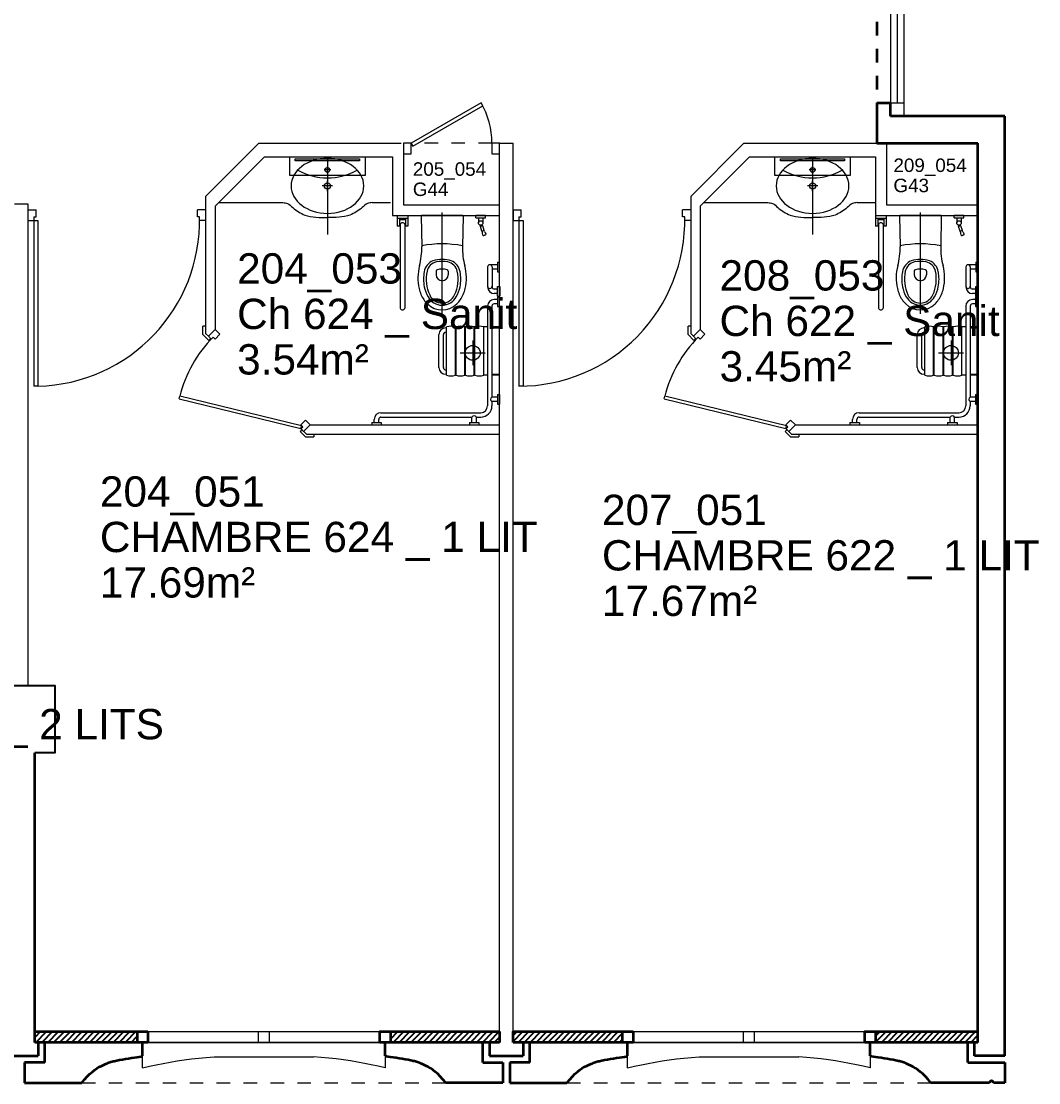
# Model space of a CAD drawing. Header units: metres. Extents: x -8 to 211, y -5 to 116.
# Drawn here: x 201.82 to 209.37, y 47.5 to 55.38 of the extents above; entities that cross this region are included whole.
import ezdxf

# ---------------------------------------------------------------- set-up
doc = ezdxf.new("R2010")
doc.units = ezdxf.units.M
doc.header["$LTSCALE"] = 0.6
doc.header["$MEASUREMENT"] = 0
doc.linetypes.add('CACHÉ', pattern=[0.25, 0.125, -0.125])
doc.linetypes.add('CONTINU', pattern=[0])
doc.layers.get('0').update_dxf_attribs({"linetype": 'CONTINUOUS'})
for name, color, linetype in [('002 poteaux', 7, 'CONTINUOUS'), ('004 isolation', 7, 'CONTINUOUS'), ('A_Etiqu_Gaine', 8, 'CONTINUOUS'), ('A_Etiqu_Gaine_ancien', 8, 'CONTINUOUS'), ('A_Etiqu_Gaine_code', 8, 'CONTINUOUS'), ('A_Etiqu_Local', 8, 'CONTINUOUS')]:
    doc.layers.add(name, color=color, linetype=linetype)
for name, color, linetype, lineweight in [('A_CHASS', 4, 'CONTINU', 20), ('A_MURS_CLOI', 7, 'CONTINU', 20), ('A_MURS_STRU', 7, 'CONTINU', 35), ('A_PORT', 8, 'CONTINUOUS', 0), ('A_SANI', 5, 'CONTINU', 0)]:
    doc.layers.add(name, color=color, linetype=linetype, lineweight=lineweight)
doc.styles.add('Attribut', font='arial.ttf')

# ---------------------------------------------------------------- blocks, each defined once
blk = doc.blocks.new('A_Etiqu_Local')
at = {"style": 'Attribut', "flags": 1}
for tag, p in [('CODE_HOPITAL', (-0.4463, 1.9737)), ('CODE_SITE', (-0.4463, 1.7487)), ('CODE_BATIMENT', (-0.4463, 1.5237)), ('CODE_SECTEUR', (-0.4463, 1.2987)), ('CODE_ETAGE', (-0.4463, 1.0737)), ('NOM_NORMALISE', (-0.4463, -0.843)), ('SECTEUR_ACTIVITE', (-0.4463, -1.068)), ('SOUS_SECTEUR_ACTIVITE', (-0.4463, -1.293)), ('VOLUME', (-0.4463, -1.518)), ('SERVICE', (-0.4463, -1.743)), ('CODE_UG', (-0.4463, -1.968)), ('CODE_UA', (-0.4463, -2.193)), ('CODE_POLE', (-0.4463, -2.418)), ('OCCUPANT_EXTERNE', (-0.4463, -2.643)), ('DISPONIBILITE', (-0.4463, -2.868)), ('ACCES_HANDICAPES', (-0.4463, -3.093)), ('NATURE_SOL', (-0.4463, -3.318)), ('RISQUE_LABORATOIRE', (-0.4463, -3.543)), ('AMIANTE', (-0.4463, -3.768))]:
    blk.add_attdef(tag, p, '', height=0.15, dxfattribs=at)
at = {"layer": 'A_Etiqu_Local', "style": 'Attribut'}
for tag, p in [('CODE_PIECE', (-0.4483, 0.5327)), ('NOM_USAGE', (-0.4483, 0.1952)), ('SURFACE', (-0.4483, -0.1423))]:
    blk.add_attdef(tag, p, '', height=0.225, dxfattribs=at)
blk = doc.blocks.new('A_Etiqu_Gaine')
at = {"style": 'Attribut', "flags": 1}
for tag, p in [('CODE_HOPITAL', (-0.4323, 0.8651)), ('CODE_SITE', (-0.4323, 0.7151)), ('CODE_BATIMENT', (-0.4323, 0.5651)), ('CODE_SECTEUR', (-0.4323, 0.4151)), ('CODE_ETAGE', (-0.4323, 0.2651)), ('NOM_NORMALISE', (-0.4323, -0.3349)), ('SECTEUR_ACTIVITE', (-0.4323, -0.4849)), ('SOUS_SECTEUR_ACTIVITE', (-0.4323, -0.6349)), ('SURFACE', (-0.4323, -0.7849)), ('CODE_UG', (-0.4323, -0.9349)), ('CODE_POLE', (-0.4323, -1.0849)), ('AMIANTE', (-0.4323, -1.2349))]:
    blk.add_attdef(tag, p, '', height=0.1, dxfattribs=at)
at = {"layer": 'A_Etiqu_Gaine', "style": 'Attribut'}
blk.add_attdef('NOM_USAGE', (-0.4323, -0.1849), '', height=0.1, dxfattribs=at)
at = {"layer": 'A_Etiqu_Gaine_ancien', "style": 'Attribut'}
blk.add_attdef('CODE_PIECE_ANCIEN', (-0.4323, 0.1151), '', height=0.1, dxfattribs=at)
at = {"layer": 'A_Etiqu_Gaine_code', "style": 'Attribut'}
blk.add_attdef('CODE_PIECE', (-0.4323, -0.0349), '', height=0.1, dxfattribs=at)

msp = doc.modelspace()

# ---------------------------------------------------------------- linework, layer by layer
at = {"layer": '002 poteaux', "color": 8, "linetype": 'Continuous'}
msp.add_lwpolyline([(201.7164, 49.9461), (201.5662, 49.9461), (201.5662, 50.4461), (202.0662, 50.4461), (202.0662, 49.9461), (201.9164, 49.9461)], dxfattribs=at)
at = {"layer": '004 isolation', "color": 8, "linetype": 'Continuous'}
for p, q in [((201.9599, 47.8763), (201.9162, 47.8327)), ((201.9162, 47.8763), (201.9162, 47.7963)), ((202.6762, 47.8763), (201.9162, 47.8763)), ((201.924, 47.7963), (202.004, 47.8763)), ((202.0483, 47.8763), (201.9682, 47.7963)), ((202.0124, 47.7963), (202.0924, 47.8763)), ((202.1366, 47.8763), (202.0566, 47.7963)), ((202.1008, 47.7963), (202.1808, 47.8763)), ((202.225, 47.8763), (202.145, 47.7963)), ((202.1892, 47.7963), (202.2692, 47.8763)), ((202.3134, 47.8763), (202.2334, 47.7963)), ((202.2776, 47.7963), (202.3576, 47.8763)), ((202.4018, 47.8763), (202.3218, 47.7963)), ((202.366, 47.7963), (202.446, 47.8763)), ((202.4902, 47.8763), (202.4102, 47.7963)), ((202.4544, 47.7963), (202.5344, 47.8763)), ((202.5786, 47.8763), (202.4986, 47.7963)), ((202.5428, 47.7963), (202.6228, 47.8763)), ((202.667, 47.8763), (202.587, 47.7963)), ((202.6311, 47.7963), (202.6762, 47.8414)), ((202.6762, 47.7963), (202.6762, 47.8763)), ((204.5673, 47.8763), (204.5562, 47.8652)), ((204.5562, 47.821), (204.6115, 47.8763)), ((205.3662, 47.8763), (204.5562, 47.8763)), ((204.5562, 47.8763), (204.5562, 47.7963)), ((204.6557, 47.8763), (204.5757, 47.7963)), ((204.6199, 47.7963), (204.6999, 47.8763)), ((204.7441, 47.8763), (204.6641, 47.7963)), ((204.7083, 47.7963), (204.7883, 47.8763)), ((204.8325, 47.8763), (204.7525, 47.7963)), ((204.7967, 47.7963), (204.8767, 47.8763)), ((204.9209, 47.8763), (204.8409, 47.7963)), ((204.8851, 47.7963), (204.9651, 47.8763)), ((205.0093, 47.8763), (204.9293, 47.7963)), ((204.9735, 47.7963), (205.0535, 47.8763)), ((205.0977, 47.8763), (205.0177, 47.7963)), ((205.0618, 47.7963), (205.1419, 47.8763)), ((205.1861, 47.8763), (205.1061, 47.7963)), ((205.1502, 47.7963), (205.2302, 47.8763)), ((205.2745, 47.8763), (205.1944, 47.7963)), ((205.2387, 47.7963), (205.3187, 47.8763)), ((205.3628, 47.8763), (205.2828, 47.7963)), ((205.327, 47.7963), (205.3662, 47.8355)), ((205.3662, 47.7963), (205.3662, 47.8763)), ((205.4954, 47.8763), (205.4662, 47.8472)), ((205.4662, 47.803), (205.5396, 47.8763)), ((205.4662, 47.8763), (205.4662, 47.7963)), ((206.2763, 47.8763), (205.4662, 47.8763)), ((205.5838, 47.8763), (205.5038, 47.7963)), ((205.548, 47.7963), (205.628, 47.8763)), ((205.6722, 47.8763), (205.5922, 47.7963)), ((205.6364, 47.7963), (205.7164, 47.8763)), ((205.7606, 47.8763), (205.6806, 47.7963)), ((205.7248, 47.7963), (205.8048, 47.8763)), ((205.849, 47.8763), (205.7689, 47.7963)), ((205.8131, 47.7963), (205.8932, 47.8763)), ((205.9374, 47.8763), (205.8573, 47.7963)), ((205.9015, 47.7963), (205.9815, 47.8763)), ((206.0258, 47.8763), (205.9457, 47.7963)), ((205.9899, 47.7963), (206.0699, 47.8763)), ((206.1141, 47.8763), (206.0341, 47.7963)), ((206.0783, 47.7963), (206.1583, 47.8763)), ((206.2025, 47.8763), (206.1225, 47.7963)), ((206.1667, 47.7963), (206.2467, 47.8763)), ((206.2762, 47.8617), (206.2109, 47.7963)), ((206.2763, 47.7963), (206.2763, 47.8763)), ((208.1913, 47.8763), (208.1562, 47.8413)), ((208.1562, 47.7971), (208.2354, 47.8763)), ((208.1562, 47.8763), (208.1562, 47.7963)), ((208.9162, 47.8763), (208.1562, 47.8763)), ((208.2796, 47.8763), (208.1996, 47.7963)), ((208.2438, 47.7963), (208.3238, 47.8763)), ((208.368, 47.8763), (208.288, 47.7963)), ((208.3322, 47.7963), (208.4122, 47.8763)), ((208.4564, 47.8763), (208.3764, 47.7963)), ((208.4206, 47.7963), (208.5006, 47.8763)), ((208.5448, 47.8763), (208.4648, 47.7963)), ((208.509, 47.7963), (208.589, 47.8763)), ((208.6332, 47.8763), (208.5532, 47.7963)), ((208.5974, 47.7963), (208.6774, 47.8763)), ((208.7216, 47.8763), (208.6416, 47.7963)), ((208.6858, 47.7963), (208.7658, 47.8763)), ((208.81, 47.8763), (208.73, 47.7963)), ((208.7742, 47.7963), (208.8542, 47.8763)), ((208.8984, 47.8763), (208.8184, 47.7963)), ((208.8625, 47.7963), (208.9162, 47.85)), ((208.9162, 47.7963), (208.9162, 47.8763)), ((201.9162, 47.7963), (202.6762, 47.7963)), ((202.6762, 47.7972), (202.6754, 47.7963)), ((204.5562, 47.7963), (205.3662, 47.7963)), ((205.4662, 47.7963), (206.2763, 47.7963)), ((206.2551, 47.7963), (206.2762, 47.8175)), ((208.1562, 47.7963), (208.9162, 47.7963)), ((208.9162, 47.8058), (208.9068, 47.7963))]:
    msp.add_line(p, q, dxfattribs=at)
at = {"layer": 'A_CHASS', "color": 8, "linetype": 'Continuous'}
for p, q in [((208.2659, 56.1709), (208.2659, 54.6709)), ((208.3159, 56.1709), (208.3159, 54.7709)), ((202.7562, 47.8763), (204.4762, 47.8763)), ((206.3562, 47.8763), (208.0762, 47.8763)), ((204.4762, 47.7963), (202.7562, 47.7963)), ((208.0762, 47.7963), (206.3562, 47.7963)), ((203.2468, 47.6897), (203.9857, 47.6897)), ((206.8468, 47.6897), (207.5857, 47.6897))]:
    msp.add_line(p, q, dxfattribs=at)
at = {"layer": 'A_CHASS', "color": 8, "linetype": 'CACHÉ'}
for p, q in [((202.2663, 47.4963), (204.9662, 47.4963)), ((205.8663, 47.4963), (208.5662, 47.4963))]:
    msp.add_line(p, q, dxfattribs=at)
at = {"layer": 'A_CHASS', "color": 8, "linetype": 'Continuous'}
for points in [[(208.3659, 56.2709), (208.3659, 54.6709), (208.2659, 54.6709), (208.2659, 54.7709), (208.3659, 54.7709)], [(203.5763, 47.7963), (203.5763, 47.8763)], [(203.6562, 47.8763), (203.6562, 47.7963)], [(207.1762, 47.7963), (207.1762, 47.8763)], [(207.2562, 47.8763), (207.2562, 47.7963)], [(202.7163, 47.6063), (202.7163, 47.7963), (204.5162, 47.7963), (204.5162, 47.6063)], [(206.3162, 47.6063), (206.3162, 47.7963), (208.1162, 47.7963), (208.1162, 47.6063)], [(202.7163, 47.6063), (202.7674, 47.6188), (202.8184, 47.6302), (202.8695, 47.6405), (202.9209, 47.6499), (202.9727, 47.6583), (203.0253, 47.666), (203.0788, 47.6729), (203.1334, 47.6791), (203.1894, 47.6847), (203.2468, 47.6897)], [(204.5162, 47.6063), (204.4651, 47.6188), (204.4141, 47.6302), (204.363, 47.6405), (204.3116, 47.6499), (204.2597, 47.6583), (204.2072, 47.666), (204.1537, 47.6729), (204.0991, 47.6791), (204.0431, 47.6847), (203.9857, 47.6897)], [(206.3162, 47.6063), (206.3674, 47.6188), (206.4184, 47.6302), (206.4695, 47.6405), (206.5209, 47.6499), (206.5727, 47.6583), (206.6253, 47.666), (206.6788, 47.6729), (206.7334, 47.6791), (206.7894, 47.6847), (206.8468, 47.6897)], [(208.1162, 47.6063), (208.0651, 47.6188), (208.0141, 47.6302), (207.963, 47.6405), (207.9116, 47.6499), (207.8597, 47.6583), (207.8072, 47.666), (207.7537, 47.6729), (207.6991, 47.6791), (207.6431, 47.6847), (207.5857, 47.6897)]]:
    msp.add_lwpolyline(points, dxfattribs=at)
at = {"layer": 'A_MURS_CLOI', "color": 8, "linetype": 'Continuous'}
for p, q in [((203.1845, 54.0756), (203.5798, 54.4709)), ((203.5798, 54.4709), (204.6364, 54.4709)), ((204.6525, 54.4709), (204.6525, 54.0138)), ((205.3662, 47.7963), (205.3662, 54.4709)), ((205.3662, 54.4709), (205.4662, 54.4709)), ((205.4662, 47.7963), (205.4662, 54.4709)), ((206.7844, 54.0756), (207.1796, 54.4709)), ((207.1796, 54.4709), (208.2362, 54.4709)), ((208.2362, 54.4709), (208.2362, 54.0138)), ((203.2545, 54.0042), (203.6212, 54.3709)), ((203.6212, 54.3709), (204.5725, 54.3709)), ((204.5725, 54.3709), (204.5725, 53.9338)), ((206.8544, 54.0042), (207.2211, 54.3709)), ((207.2211, 54.3709), (208.1562, 54.3709)), ((208.1562, 54.3709), (208.1562, 53.9338)), ((203.1845, 54.0756), (203.1845, 53.0594)), ((206.7844, 54.0756), (206.7844, 53.0594)), ((203.2545, 54.0042), (203.2545, 53.0878)), ((204.6525, 54.0138), (205.3662, 54.0138)), ((206.8544, 54.0042), (206.8544, 53.0878)), ((208.2362, 54.0138), (208.9162, 54.0138)), ((204.5725, 53.9338), (205.367, 53.9338)), ((208.1562, 53.9338), (208.9162, 53.9338)), ((203.1845, 53.1129), (203.1645, 53.1129)), ((203.1645, 53.0511), (203.1645, 53.1129)), ((206.7644, 53.0511), (206.7644, 53.1129)), ((206.7844, 53.1129), (206.7644, 53.1129)), ((203.2082, 53.0074), (203.1645, 53.0511)), ((203.2053, 53.0386), (203.1845, 53.0594)), ((203.2548, 53.0881), (203.2545, 53.0884)), ((206.8081, 53.0074), (206.7644, 53.0511)), ((206.8052, 53.0386), (206.7844, 53.0594)), ((203.2082, 53.0074), (203.2224, 53.0216)), ((206.8081, 53.0074), (206.8222, 53.0216)), ((203.8994, 52.3446), (203.8852, 52.3304)), ((203.925, 52.2907), (203.8852, 52.3304)), ((203.9333, 52.3107), (203.9124, 52.3315)), ((203.9622, 52.3807), (203.9619, 52.381)), ((203.9622, 52.3807), (205.3662, 52.3807)), ((207.4992, 52.3446), (207.4851, 52.3304)), ((207.5248, 52.2907), (207.4851, 52.3304)), ((207.5331, 52.3107), (207.5123, 52.3315)), ((207.5621, 52.3807), (208.9156, 52.3807)), ((203.925, 52.2907), (203.9868, 52.2907)), ((203.9333, 52.3107), (205.3662, 52.3107)), ((203.9868, 52.3107), (203.9868, 52.2907)), ((207.5248, 52.2907), (207.5866, 52.2907)), ((207.5331, 52.3107), (208.9162, 52.3107)), ((207.5866, 52.3107), (207.5866, 52.2907))]:
    msp.add_line(p, q, dxfattribs=at)
msp.add_lwpolyline([(201.7661, 54.0209), (201.8664, 54.0209), (201.8664, 50.4461)], dxfattribs=at)
at = {"layer": 'A_MURS_STRU', "color": 8, "linetype": 'CACHÉ'}
msp.add_line((208.1659, 56.1709), (208.1659, 54.7709), dxfattribs=at)
at = {"layer": 'A_MURS_STRU', "color": 8, "linetype": 'Continuous'}
for p, q in [((208.1659, 54.7709), (208.2659, 54.7709)), ((208.1659, 54.7709), (208.1659, 54.4709)), ((208.2659, 54.6709), (208.2659, 54.7709)), ((209.1162, 54.6709), (208.2659, 54.6709)), ((209.1162, 47.6963), (209.1162, 54.6709)), ((208.1659, 54.4709), (208.9162, 54.4709)), ((208.9162, 47.7963), (208.9162, 54.4709)), ((201.9162, 47.7963), (201.9162, 49.9461)), ((202.7562, 47.7963), (201.9162, 47.7963)), ((201.9411, 47.7963), (201.9411, 47.6963)), ((201.9911, 47.6463), (201.9911, 47.7963)), ((202.7163, 47.6963), (202.7163, 47.7963)), ((205.3662, 47.7963), (204.4762, 47.7963)), ((204.5162, 47.6963), (204.5162, 47.7963)), ((205.2414, 47.6463), (205.2414, 47.7963)), ((205.2914, 47.7963), (205.2914, 47.6963)), ((206.3562, 47.7963), (205.4662, 47.7963)), ((205.5411, 47.7963), (205.5411, 47.6963)), ((205.5911, 47.6463), (205.5911, 47.7963)), ((206.3162, 47.6963), (206.3162, 47.7963)), ((208.9162, 47.7963), (208.0762, 47.7963)), ((208.1162, 47.6963), (208.1162, 47.7963)), ((208.8414, 47.6463), (208.8414, 47.7963)), ((208.8913, 47.6963), (208.8913, 47.7963)), ((201.6914, 47.6963), (201.9411, 47.6963)), ((202.5897, 47.6739), (202.6125, 47.6775)), ((202.6125, 47.6775), (202.6349, 47.6809)), ((202.6349, 47.6809), (202.6561, 47.684)), ((202.6561, 47.684), (202.6755, 47.6869)), ((202.6755, 47.6869), (202.6925, 47.6894)), ((202.6925, 47.6894), (202.7063, 47.6916)), ((202.7063, 47.6916), (202.7163, 47.6935)), ((204.5262, 47.6916), (204.5162, 47.6935)), ((204.54, 47.6894), (204.5262, 47.6916)), ((204.557, 47.6869), (204.54, 47.6894)), ((204.5764, 47.684), (204.557, 47.6869)), ((204.5976, 47.6809), (204.5764, 47.684)), ((204.62, 47.6775), (204.5976, 47.6809)), ((204.6428, 47.6739), (204.62, 47.6775)), ((205.2914, 47.6963), (205.5411, 47.6963)), ((206.1897, 47.6739), (206.2125, 47.6775)), ((206.2125, 47.6775), (206.2349, 47.6809)), ((206.2349, 47.6809), (206.2561, 47.684)), ((206.2561, 47.684), (206.2755, 47.6869)), ((206.2755, 47.6869), (206.2925, 47.6894)), ((206.2925, 47.6894), (206.3063, 47.6916)), ((206.3063, 47.6916), (206.3163, 47.6935)), ((208.1262, 47.6916), (208.1162, 47.6935)), ((208.14, 47.6894), (208.1262, 47.6916)), ((208.157, 47.6869), (208.14, 47.6894)), ((208.1764, 47.684), (208.157, 47.6869)), ((208.1976, 47.6809), (208.1764, 47.684)), ((208.22, 47.6775), (208.1976, 47.6809)), ((208.2428, 47.6739), (208.22, 47.6775)), ((209.1162, 47.6963), (208.8913, 47.6963)), ((201.9911, 47.6463), (201.8413, 47.6463)), ((201.8413, 47.6463), (201.8413, 47.4963)), ((202.3623, 47.5922), (202.3798, 47.6042)), ((202.3798, 47.6042), (202.3968, 47.6145)), ((202.3968, 47.6145), (202.4133, 47.6232)), ((202.4133, 47.6232), (202.4292, 47.6307)), ((202.4292, 47.6307), (202.4446, 47.6373)), ((202.4446, 47.6373), (202.4521, 47.6403)), ((202.4521, 47.6403), (202.4595, 47.6432)), ((202.4595, 47.6432), (202.467, 47.6459)), ((202.467, 47.6459), (202.4745, 47.6485)), ((202.4745, 47.6485), (202.4822, 47.651)), ((202.4822, 47.651), (202.4901, 47.6533)), ((202.4901, 47.6533), (202.4982, 47.6556)), ((202.4982, 47.6556), (202.5067, 47.6578)), ((202.5067, 47.6578), (202.5156, 47.66)), ((202.5156, 47.66), (202.525, 47.6621)), ((202.525, 47.6621), (202.5452, 47.6662)), ((202.5452, 47.6662), (202.567, 47.6701)), ((202.567, 47.6701), (202.5897, 47.6739)), ((204.6655, 47.6701), (204.6428, 47.6739)), ((204.6873, 47.6662), (204.6655, 47.6701)), ((204.7075, 47.6621), (204.6873, 47.6662)), ((204.7169, 47.66), (204.7075, 47.6621)), ((204.7258, 47.6578), (204.7169, 47.66)), ((204.7343, 47.6556), (204.7258, 47.6578)), ((204.7424, 47.6533), (204.7343, 47.6556)), ((204.7503, 47.651), (204.7424, 47.6533)), ((204.758, 47.6485), (204.7503, 47.651)), ((204.7655, 47.6459), (204.758, 47.6485)), ((204.7729, 47.6432), (204.7655, 47.6459)), ((204.7804, 47.6403), (204.7729, 47.6432)), ((204.7879, 47.6373), (204.7804, 47.6403)), ((204.8033, 47.6307), (204.7879, 47.6373)), ((204.8192, 47.6232), (204.8033, 47.6307)), ((204.8357, 47.6145), (204.8192, 47.6232)), ((204.8527, 47.6042), (204.8357, 47.6145)), ((204.8702, 47.5922), (204.8527, 47.6042)), ((205.2414, 47.6463), (205.3912, 47.6463)), ((205.3912, 47.6463), (205.3912, 47.4963)), ((205.5911, 47.6463), (205.4412, 47.6463)), ((205.4412, 47.6463), (205.4412, 47.4963)), ((205.9623, 47.5922), (205.9798, 47.6042)), ((205.9798, 47.6042), (205.9968, 47.6145)), ((205.9968, 47.6145), (206.0133, 47.6232)), ((206.0133, 47.6232), (206.0292, 47.6307)), ((206.0292, 47.6307), (206.0446, 47.6373)), ((206.0446, 47.6373), (206.0521, 47.6403)), ((206.0521, 47.6403), (206.0595, 47.6432)), ((206.0595, 47.6432), (206.067, 47.6459)), ((206.067, 47.6459), (206.0745, 47.6485)), ((206.0745, 47.6485), (206.0822, 47.651)), ((206.0822, 47.651), (206.0901, 47.6533)), ((206.0901, 47.6533), (206.0982, 47.6556)), ((206.0982, 47.6556), (206.1067, 47.6578)), ((206.1067, 47.6578), (206.1156, 47.66)), ((206.1156, 47.66), (206.125, 47.6621)), ((206.125, 47.6621), (206.1452, 47.6662)), ((206.1452, 47.6662), (206.167, 47.6701)), ((206.167, 47.6701), (206.1897, 47.6739)), ((208.2655, 47.6701), (208.2428, 47.6739)), ((208.2873, 47.6662), (208.2655, 47.6701)), ((208.3075, 47.6621), (208.2873, 47.6662)), ((208.3169, 47.66), (208.3075, 47.6621)), ((208.3258, 47.6578), (208.3169, 47.66)), ((208.3343, 47.6556), (208.3258, 47.6578)), ((208.3424, 47.6533), (208.3343, 47.6556)), ((208.3503, 47.651), (208.3424, 47.6533)), ((208.358, 47.6485), (208.3503, 47.651)), ((208.3655, 47.6459), (208.358, 47.6485)), ((208.3729, 47.6432), (208.3655, 47.6459)), ((208.3804, 47.6403), (208.3729, 47.6432)), ((208.3879, 47.6373), (208.3804, 47.6403)), ((208.4033, 47.6307), (208.3879, 47.6373)), ((208.4192, 47.6232), (208.4033, 47.6307)), ((208.4357, 47.6145), (208.4192, 47.6232)), ((208.4527, 47.6042), (208.4357, 47.6145)), ((208.4702, 47.5922), (208.4527, 47.6042)), ((208.8414, 47.6463), (209.1162, 47.6463)), ((209.1162, 47.6463), (209.1162, 47.4963)), ((202.2663, 47.4963), (202.2866, 47.5212)), ((202.2866, 47.5212), (202.3064, 47.5429)), ((202.3064, 47.5429), (202.3256, 47.5619)), ((202.3256, 47.5619), (202.3442, 47.5782)), ((202.3442, 47.5782), (202.3623, 47.5922)), ((204.8883, 47.5782), (204.8702, 47.5922)), ((204.9069, 47.5619), (204.8883, 47.5782)), ((204.9261, 47.5429), (204.9069, 47.5619)), ((204.9459, 47.5212), (204.9261, 47.5429)), ((204.9662, 47.4963), (204.9459, 47.5212)), ((205.8663, 47.4963), (205.8866, 47.5212)), ((205.8866, 47.5212), (205.9064, 47.5429)), ((205.9064, 47.5429), (205.9256, 47.5619)), ((205.9256, 47.5619), (205.9442, 47.5782)), ((205.9442, 47.5782), (205.9623, 47.5922)), ((208.4883, 47.5782), (208.4702, 47.5922)), ((208.5069, 47.5619), (208.4883, 47.5782)), ((208.5261, 47.5429), (208.5069, 47.5619)), ((208.5459, 47.5212), (208.5261, 47.5429)), ((208.5662, 47.4963), (208.5459, 47.5212)), ((201.8413, 47.4963), (202.2663, 47.4963)), ((205.3912, 47.4963), (204.9662, 47.4963)), ((205.4412, 47.4963), (205.8663, 47.4963)), ((209.0012, 47.4963), (208.5662, 47.4963)), ((209.1162, 47.4963), (209.0312, 47.4963))]:
    msp.add_line(p, q, dxfattribs=at)
for points in [[(201.9162, 47.8763), (202.7562, 47.8763)], [(202.6762, 47.8763), (202.6762, 47.7963)], [(202.7562, 47.8763), (202.7562, 47.7963)], [(204.4762, 47.7963), (204.4762, 47.8763), (205.3662, 47.8763)], [(204.5562, 47.8763), (204.5562, 47.7963)], [(205.3662, 47.8763), (205.3662, 47.7963)], [(205.4662, 47.7963), (205.4662, 47.8763), (206.3562, 47.8763)], [(206.2763, 47.8763), (206.2763, 47.7963)], [(206.3562, 47.8763), (206.3562, 47.7963)], [(208.0762, 47.7963), (208.0762, 47.8763), (208.9162, 47.8763)], [(208.1562, 47.8763), (208.1562, 47.7963)]]:
    msp.add_lwpolyline(points, dxfattribs=at)
msp.add_arc((209.0162, 47.4963), 0.015, 359.99998, 180.00001, dxfattribs=at)
at = {"layer": 'A_PORT', "color": 8, "linetype": 'Continuous'}
for p, q in [((204.6525, 54.4709), (204.6525, 54.3909)), ((204.7095, 54.4709), (204.6525, 54.4709)), ((204.7095, 54.3909), (204.7095, 54.4709)), ((205.3092, 54.4709), (205.3092, 54.3909)), ((205.3662, 54.4709), (205.3092, 54.4709)), ((205.3662, 54.3909), (205.3662, 54.4709)), ((204.6525, 54.3909), (204.7095, 54.3909)), ((205.3092, 54.3909), (205.3662, 54.3909)), ((201.8664, 53.9972), (201.8664, 53.8972)), ((201.8664, 53.9772), (201.9263, 53.9772)), ((201.9103, 53.925), (201.9103, 52.6672)), ((201.9103, 53.925), (201.9263, 53.925)), ((201.9263, 53.925), (201.9263, 53.9772)), ((203.1841, 53.9772), (203.1243, 53.9772)), ((203.1243, 53.925), (203.1243, 53.9772)), ((203.1403, 53.925), (203.1243, 53.925)), ((203.1403, 53.8972), (203.1403, 53.925)), ((205.4662, 53.9772), (205.4662, 53.8972)), ((205.4662, 53.9772), (205.5261, 53.9772)), ((205.5101, 53.925), (205.5101, 52.6672)), ((205.5101, 53.925), (205.5261, 53.925)), ((205.5261, 53.925), (205.5261, 53.9772)), ((206.7241, 53.925), (206.7241, 53.9772)), ((206.784, 53.9772), (206.7241, 53.9772)), ((206.7401, 53.925), (206.7241, 53.925)), ((206.7401, 53.8972), (206.7401, 53.925)), ((201.8664, 53.8972), (201.9403, 53.8972)), ((201.9403, 53.8972), (201.9403, 52.6672)), ((203.1841, 53.8972), (203.1403, 53.8972)), ((205.4662, 53.8972), (205.5401, 53.8972)), ((205.5401, 53.8972), (205.5401, 52.6672)), ((206.784, 53.8972), (206.7401, 53.8972)), ((203.205, 53.0383), (203.2545, 53.0878)), ((203.2262, 53.0171), (203.205, 53.0383)), ((203.2545, 53.0878), (203.2899, 53.0524)), ((203.2899, 53.0524), (203.2545, 53.0171)), ((206.8049, 53.0383), (206.8544, 53.0878)), ((206.8261, 53.0171), (206.8049, 53.0383)), ((206.8544, 53.0878), (206.8897, 53.0524)), ((206.8897, 53.0524), (206.8544, 53.0171)), ((203.2404, 53.0312), (203.2262, 53.0171)), ((203.2545, 53.0171), (203.2404, 53.0312)), ((206.8402, 53.0312), (206.8261, 53.0171)), ((206.8544, 53.0171), (206.8402, 53.0312)), ((201.9403, 52.6672), (201.9103, 52.6672)), ((205.5401, 52.6672), (205.5101, 52.6672)), ((202.9881, 52.5733), (202.9928, 52.5927)), ((202.9881, 52.5733), (203.8909, 52.3524)), ((203.8957, 52.3718), (202.9927, 52.5928)), ((206.5879, 52.5733), (206.5927, 52.5927)), ((206.5879, 52.5733), (207.4908, 52.3524)), ((207.4955, 52.3718), (206.5925, 52.5928)), ((203.8909, 52.3807), (203.9263, 52.416)), ((203.9263, 52.416), (203.9616, 52.3807)), ((207.4908, 52.3807), (207.5261, 52.416)), ((207.5261, 52.416), (207.5615, 52.3807)), ((203.905, 52.3665), (203.8909, 52.3807)), ((203.8909, 52.3524), (203.8957, 52.3718)), ((203.8909, 52.3524), (203.905, 52.3665)), ((203.9121, 52.3312), (203.8909, 52.3524)), ((203.9616, 52.3807), (203.9121, 52.3312)), ((207.5049, 52.3665), (207.4908, 52.3807)), ((207.4908, 52.3524), (207.4955, 52.3718)), ((207.4908, 52.3524), (207.5049, 52.3665)), ((207.512, 52.3312), (207.4908, 52.3524)), ((207.5615, 52.3807), (207.512, 52.3312))]:
    msp.add_line(p, q, dxfattribs=at)
at = {"layer": 'A_PORT', "color": 8, "linetype": 'CACHÉ'}
msp.add_line((205.3092, 54.4709), (204.7095, 54.4709), dxfattribs=at)
at = {"layer": 'A_PORT', "color": 8, "linetype": 'Continuous'}
msp.add_lwpolyline([(204.7223, 54.4486), (205.2417, 54.7485), (205.2289, 54.7708), (204.7095, 54.4709)], close=True, dxfattribs=at)
for centre, radius, start, end in [((204.7095, 54.4709), 0.5998, 359.99998, 29.99999), ((201.9096, 53.8975), 1.2306, 271.42667, 1.28185), ((205.5101, 53.8972), 1.23, 270, 1.29426)]:
    msp.add_arc(centre, radius, start, end, dxfattribs=at)
at = {"layer": 'A_PORT', "color": 8}
for centre in [(203.905, 52.3665), (207.5049, 52.3665)]:
    msp.add_arc(centre, 0.94, 135, 166.07535, dxfattribs=at)
at = {"layer": 'A_SANI', "color": 8, "ltscale": 0.5}
for p, q in [((203.8088, 54.2309), (203.8088, 54.3709)), ((203.8088, 54.3709), (204.3688, 54.3709)), ((204.3688, 54.3709), (204.3688, 54.2309)), ((207.4086, 54.2309), (207.4086, 54.3709)), ((207.4086, 54.3709), (207.9686, 54.3709)), ((207.9686, 54.3709), (207.9686, 54.2309)), ((204.3688, 54.2309), (203.8088, 54.2309)), ((207.9686, 54.2309), (207.4086, 54.2309)), ((204.6294, 53.8695), (204.6294, 53.2459)), ((204.6624, 53.8695), (204.6624, 53.2459)), ((208.1786, 53.8695), (208.1786, 53.2459)), ((208.2116, 53.8695), (208.2116, 53.2459)), ((204.9162, 52.8055), (204.9162, 53.0505)), ((204.9492, 52.8055), (204.9492, 53.0505)), ((204.9662, 53.1005), (204.973, 53.1005)), ((204.9662, 53.0675), (204.973, 53.0675)), ((204.973, 52.7487), (204.973, 53.1073)), ((205.038, 52.7487), (205.038, 53.1073)), ((205.043, 53.1073), (205.038, 53.1073)), ((205.043, 52.7487), (205.043, 53.1073)), ((205.108, 52.7487), (205.108, 53.1073)), ((205.113, 53.1073), (205.108, 53.1073)), ((205.113, 52.7487), (205.113, 53.1073)), ((205.178, 52.7487), (205.178, 53.1073)), ((205.183, 53.1073), (205.178, 53.1073)), ((205.183, 52.7487), (205.183, 53.1073)), ((205.248, 52.7487), (205.248, 53.1073)), ((205.2762, 53.1073), (205.248, 53.1073)), ((205.3662, 53.1073), (205.3092, 53.1073)), ((205.3092, 53.1005), (205.3662, 53.1005)), ((208.4655, 52.8055), (208.4655, 53.0505)), ((208.4985, 52.8055), (208.4985, 53.0505)), ((208.5155, 53.1005), (208.5222, 53.1005)), ((208.5155, 53.0675), (208.5222, 53.0675)), ((208.5222, 52.7487), (208.5222, 53.1073)), ((208.5872, 52.7487), (208.5872, 53.1073)), ((208.5922, 53.1073), (208.5872, 53.1073)), ((208.5922, 52.7487), (208.5922, 53.1073)), ((208.6572, 52.7487), (208.6572, 53.1073)), ((208.6622, 53.1073), (208.6572, 53.1073)), ((208.6622, 52.7487), (208.6622, 53.1073)), ((208.7272, 52.7487), (208.7272, 53.1073)), ((208.7322, 53.1073), (208.7272, 53.1073)), ((208.7322, 52.7487), (208.7322, 53.1073)), ((208.7972, 52.7487), (208.7972, 53.1073)), ((208.8255, 53.1073), (208.7972, 53.1073)), ((208.9155, 53.1073), (208.8585, 53.1073)), ((208.8585, 53.1005), (208.9155, 53.1005)), ((204.9662, 52.7885), (204.973, 52.7885)), ((204.9662, 52.7555), (204.973, 52.7555)), ((205.043, 52.7487), (205.038, 52.7487)), ((205.113, 52.7487), (205.108, 52.7487)), ((205.183, 52.7487), (205.178, 52.7487)), ((205.2762, 52.7487), (205.248, 52.7487)), ((205.3092, 52.7555), (205.3662, 52.7555)), ((205.3662, 52.7487), (205.3092, 52.7487)), ((208.5155, 52.7885), (208.5222, 52.7885)), ((208.5155, 52.7555), (208.5222, 52.7555)), ((208.5922, 52.7487), (208.5872, 52.7487)), ((208.6622, 52.7487), (208.6572, 52.7487)), ((208.7322, 52.7487), (208.7272, 52.7487)), ((208.8255, 52.7487), (208.7972, 52.7487)), ((208.8585, 52.7555), (208.9155, 52.7555)), ((208.9155, 52.7487), (208.8585, 52.7487))]:
    msp.add_line(p, q, dxfattribs=at)
at = {"layer": 'A_SANI', "color": 8}
for p, q in [((203.8498, 54.3405), (203.8498, 54.355)), ((203.8498, 54.355), (204.3262, 54.355)), ((204.3262, 54.3405), (203.8498, 54.3405)), ((204.0888, 54.2488), (204.0888, 54.2966)), ((204.3262, 54.355), (204.3262, 54.3405)), ((207.4497, 54.3405), (207.4497, 54.355)), ((207.4497, 54.355), (207.926, 54.355)), ((207.926, 54.3405), (207.4497, 54.3405)), ((207.6886, 54.2488), (207.6886, 54.2966)), ((207.926, 54.355), (207.926, 54.3405)), ((204.1127, 54.2727), (204.0649, 54.2727)), ((207.7126, 54.2727), (207.6647, 54.2727)), ((204.127, 54.1544), (204.0506, 54.1544)), ((204.0888, 54.1162), (204.0888, 54.1927)), ((207.7269, 54.1544), (207.6504, 54.1544)), ((207.6886, 54.1162), (207.6886, 54.1927)), ((203.2807, 54.0304), (203.7577, 54.0304)), ((204.4199, 54.0304), (204.5564, 54.0304)), ((206.8806, 54.0304), (207.3575, 54.0304)), ((208.0198, 54.0304), (208.1562, 54.0304)), ((204.6069, 53.9338), (204.6069, 53.8543)), ((204.6849, 53.9128), (204.6069, 53.9128)), ((204.6227, 53.9128), (204.6227, 53.8543)), ((204.669, 53.9018), (204.6227, 53.9018)), ((204.669, 53.9128), (204.669, 53.8543)), ((204.6849, 53.9338), (204.6849, 53.8543)), ((204.7848, 53.9308), (204.789, 53.7017)), ((205.0917, 53.9338), (204.7878, 53.9338)), ((204.9397, 53.2055), (204.9397, 53.9577)), ((205.0947, 53.9308), (205.0904, 53.7017)), ((205.1905, 53.9171), (205.1905, 53.9338)), ((205.2612, 53.9338), (205.1905, 53.9338)), ((205.1905, 53.9171), (205.2612, 53.9171)), ((205.2094, 53.9171), (205.2094, 53.879)), ((205.2424, 53.9171), (205.2424, 53.8768)), ((205.2612, 53.9171), (205.2612, 53.9338)), ((208.1561, 53.9338), (208.1561, 53.8543)), ((208.2341, 53.9128), (208.1561, 53.9128)), ((208.1719, 53.9128), (208.1719, 53.8543)), ((208.2182, 53.9018), (208.1719, 53.9018)), ((208.2182, 53.9128), (208.2182, 53.8543)), ((208.2341, 53.9338), (208.2341, 53.8543)), ((208.334, 53.9308), (208.3383, 53.7017)), ((208.6409, 53.9338), (208.337, 53.9338)), ((208.4889, 53.2055), (208.4889, 53.9577)), ((208.6439, 53.9308), (208.6396, 53.7017)), ((208.7397, 53.9171), (208.7397, 53.9338)), ((208.8104, 53.9338), (208.7397, 53.9338)), ((208.7397, 53.9171), (208.8104, 53.9171)), ((208.7586, 53.9171), (208.7586, 53.879)), ((208.7916, 53.9171), (208.7916, 53.8768)), ((208.8104, 53.9171), (208.8104, 53.9338)), ((204.6227, 53.8543), (204.6069, 53.8543)), ((204.6294, 53.8619), (204.6227, 53.8619)), ((204.669, 53.8619), (204.6624, 53.8619)), ((204.6849, 53.8543), (204.669, 53.8543)), ((205.2248, 53.8527), (205.2215, 53.8631)), ((205.2408, 53.8579), (205.2236, 53.8524)), ((205.2345, 53.8184), (205.2236, 53.8524)), ((205.2517, 53.8239), (205.2345, 53.8184)), ((205.2397, 53.8575), (205.2368, 53.8666)), ((205.2517, 53.8239), (205.2408, 53.8579)), ((205.2531, 53.8157), (205.2506, 53.8235)), ((208.1719, 53.8543), (208.1561, 53.8543)), ((208.1786, 53.8619), (208.1719, 53.8619)), ((208.2182, 53.8619), (208.2116, 53.8619)), ((208.2341, 53.8543), (208.2182, 53.8543)), ((208.774, 53.8527), (208.7707, 53.8631)), ((208.7901, 53.8579), (208.7729, 53.8524)), ((208.7838, 53.8184), (208.7729, 53.8524)), ((208.801, 53.8239), (208.7838, 53.8184)), ((208.7889, 53.8575), (208.786, 53.8666)), ((208.801, 53.8239), (208.7901, 53.8579)), ((208.8023, 53.8157), (208.7998, 53.8235)), ((205.2382, 53.8109), (205.2357, 53.8187)), ((208.7874, 53.8109), (208.7849, 53.8187)), ((205.3503, 53.5876), (205.3503, 53.5169)), ((205.3503, 53.5876), (205.367, 53.5876)), ((208.8995, 53.5876), (208.8995, 53.5169)), ((208.8995, 53.5876), (208.9162, 53.5876)), ((204.8947, 53.5217), (204.8947, 53.495)), ((204.9847, 53.5217), (204.9847, 53.495)), ((205.277, 53.5522), (205.277, 53.4049)), ((205.3503, 53.5687), (205.2935, 53.5687)), ((205.31, 53.5522), (205.31, 53.4049)), ((205.3503, 53.5357), (205.31, 53.5357)), ((205.3503, 53.5169), (205.367, 53.5169)), ((208.4439, 53.5217), (208.4439, 53.495)), ((208.5339, 53.5217), (208.5339, 53.495)), ((208.8262, 53.5522), (208.8262, 53.4049)), ((208.8995, 53.5687), (208.8427, 53.5687)), ((208.8592, 53.5522), (208.8592, 53.4049)), ((208.8995, 53.5357), (208.8592, 53.5357)), ((208.8995, 53.5169), (208.9162, 53.5169)), ((205.3503, 53.3879), (205.327, 53.3879)), ((205.3503, 53.3549), (205.327, 53.3549)), ((205.3503, 53.3361), (205.3503, 53.4068)), ((205.3503, 53.4068), (205.367, 53.4068)), ((205.367, 53.4068), (205.367, 53.3361)), ((208.8995, 53.3879), (208.8762, 53.3879)), ((208.8995, 53.3549), (208.8762, 53.3549)), ((208.8995, 53.3361), (208.8995, 53.4068)), ((208.8995, 53.4068), (208.9162, 53.4068)), ((208.9162, 53.4068), (208.9162, 53.3361)), ((205.3495, 53.3109), (205.3262, 53.3109)), ((205.3495, 53.2779), (205.3262, 53.2779)), ((205.3495, 53.3298), (205.3495, 53.2591)), ((205.3495, 53.3298), (205.3662, 53.3298)), ((205.3503, 53.3361), (205.367, 53.3361)), ((208.8987, 53.3109), (208.8755, 53.3109)), ((208.8987, 53.2779), (208.8755, 53.2779)), ((208.8987, 53.3298), (208.8987, 53.2591)), ((208.8987, 53.3298), (208.9155, 53.3298)), ((208.8995, 53.3361), (208.9162, 53.3361)), ((205.2762, 53.2609), (205.2762, 52.5207)), ((205.3092, 53.2609), (205.3092, 52.5862)), ((205.3495, 53.2591), (205.3662, 53.2591)), ((208.8255, 53.2609), (208.8255, 52.5207)), ((208.8585, 53.2609), (208.8585, 52.5862)), ((208.8987, 53.2591), (208.9155, 53.2591)), ((205.167, 53.0071), (205.167, 52.8225)), ((208.7162, 53.0071), (208.7162, 52.8225)), ((205.0747, 52.9148), (205.2593, 52.9148)), ((208.624, 52.9148), (208.8085, 52.9148)), ((205.3495, 52.5862), (205.3092, 52.5862)), ((205.3495, 52.605), (205.3662, 52.605)), ((205.3495, 52.605), (205.3495, 52.5343)), ((205.3662, 52.605), (205.3662, 52.5343)), ((208.8987, 52.5862), (208.8585, 52.5862)), ((208.8987, 52.605), (208.9155, 52.605)), ((208.8987, 52.605), (208.8987, 52.5343)), ((208.9155, 52.605), (208.9155, 52.5343)), ((205.3495, 52.5532), (205.3092, 52.5532)), ((205.3092, 52.5532), (205.3092, 52.5207)), ((205.3495, 52.5343), (205.3662, 52.5343)), ((208.8987, 52.5532), (208.8585, 52.5532)), ((208.8585, 52.5532), (208.8585, 52.5207)), ((208.8987, 52.5343), (208.9155, 52.5343)), ((204.436, 52.3974), (204.436, 52.4207)), ((204.469, 52.3974), (204.469, 52.4207)), ((204.486, 52.4707), (205.2262, 52.4707)), ((204.486, 52.4377), (205.1607, 52.4377)), ((205.1607, 52.3974), (205.1607, 52.4377)), ((205.1937, 52.4377), (205.2262, 52.4377)), ((205.1937, 52.3974), (205.1937, 52.4377)), ((207.9853, 52.3974), (207.9853, 52.4207)), ((208.0183, 52.3974), (208.0183, 52.4207)), ((208.0353, 52.4707), (208.7755, 52.4707)), ((208.0353, 52.4377), (208.71, 52.4377)), ((208.71, 52.3974), (208.71, 52.4377)), ((208.743, 52.4377), (208.7755, 52.4377)), ((208.743, 52.3974), (208.743, 52.4377)), ((204.4172, 52.3974), (204.4172, 52.3807)), ((204.4172, 52.3974), (204.4879, 52.3974)), ((204.4879, 52.3974), (204.4879, 52.3807)), ((205.1419, 52.3974), (205.2126, 52.3974)), ((205.1419, 52.3974), (205.1419, 52.3807)), ((205.1419, 52.3807), (205.2126, 52.3807)), ((205.2126, 52.3974), (205.2126, 52.3807)), ((207.9664, 52.3974), (207.9664, 52.3807)), ((207.9664, 52.3974), (208.0371, 52.3974)), ((208.0371, 52.3974), (208.0371, 52.3807)), ((208.6911, 52.3974), (208.7618, 52.3974)), ((208.6911, 52.3974), (208.6911, 52.3807)), ((208.6911, 52.3807), (208.7618, 52.3807)), ((208.7618, 52.3974), (208.7618, 52.3807))]:
    msp.add_line(p, q, dxfattribs=at)
at = {"layer": 'A_SANI', "color": 8, "ltscale": 0.3}
for p, q in [((204.0888, 54.3709), (204.0888, 53.7942)), ((207.6886, 54.3709), (207.6886, 53.7942))]:
    msp.add_line(p, q, dxfattribs=at)
at = {"layer": 'A_SANI', "color": 8}
for centre, radius in [((204.0888, 54.2727), 0.0175), ((207.6886, 54.2727), 0.0175), ((204.0888, 54.1544), 0.023), ((207.6886, 54.1544), 0.023), ((205.2259, 53.879), 0.0165), ((208.7751, 53.879), 0.0165), ((205.167, 52.9148), 0.055), ((208.7162, 52.9148), 0.055)]:
    msp.add_circle(centre, radius, dxfattribs=at)
for centre, radius, start, end in [((204.0888, 54.661), 0.4476, 240.42755, 299.57245), ((207.6886, 54.661), 0.4476, 240.42755, 299.57245), ((204.7878, 53.9308), 0.003, 90, 181.06398), ((205.0917, 53.9308), 0.003, 358.93602, 90), ((208.337, 53.9308), 0.003, 90, 181.06398), ((208.6409, 53.9308), 0.003, 358.93602, 90), ((204.6459, 53.8629), 0.0178, 21.92878, 158.07122), ((208.1951, 53.8629), 0.0178, 21.92878, 158.07122), ((204.2891, 53.6924), 0.5, 344.88729, 1.06398), ((204.94, 52.9138), 0.81, 79.30638, 100.737), ((205.5903, 53.6924), 0.5, 178.93602, 195.11271), ((207.8383, 53.6924), 0.5, 344.88729, 1.06398), ((208.4892, 52.9138), 0.81, 79.30638, 100.737), ((209.1395, 53.6924), 0.5, 178.93602, 195.11271), ((204.9147, 53.4968), 0.11, 113.12434, 169.41239), ((204.9156, 53.5013), 0.09, 102.10426, 168.0461), ((204.9397, 53.3888), 0.22, 71.94075, 108.05984), ((204.9397, 53.3888), 0.205, 77.89574, 102.10108), ((204.9638, 53.5013), 0.09, 11.9539, 77.89574), ((204.9647, 53.4968), 0.11, 10.58761, 66.87566), ((208.4639, 53.4968), 0.11, 113.12434, 169.41239), ((208.4648, 53.5013), 0.09, 102.10426, 168.0461), ((208.4889, 53.3888), 0.22, 71.94075, 108.05984), ((208.4889, 53.3888), 0.205, 77.89574, 102.10108), ((208.5131, 53.5013), 0.09, 11.9539, 77.89574), ((208.5139, 53.4968), 0.11, 10.58761, 66.87566), ((205.1097, 53.4708), 0.35, 164.88729, 193.11491), ((205.1015, 53.4619), 0.3, 169.41239, 190.77744), ((205.1015, 53.4619), 0.28, 168.0461, 204.81427), ((204.9047, 53.5217), 0.01, 103.47052, 180), ((204.9397, 53.3756), 0.1603, 76.52948, 103.47052), ((204.9747, 53.5217), 0.01, 0, 76.52948), ((204.7779, 53.4619), 0.28, 335.18573, 11.9539), ((204.7779, 53.4619), 0.3, 349.22256, 10.58761), ((204.7697, 53.4708), 0.35, 346.88509, 15.11271), ((205.2935, 53.5522), 0.0165, 0, 180), ((208.6589, 53.4708), 0.35, 164.88729, 193.11491), ((208.6507, 53.4619), 0.3, 169.41239, 190.77744), ((208.6507, 53.4619), 0.28, 168.0461, 204.81427), ((208.4539, 53.5217), 0.01, 103.47052, 180), ((208.4889, 53.3756), 0.1603, 76.52948, 103.47052), ((208.5239, 53.5217), 0.01, 0, 76.52948), ((208.3272, 53.4619), 0.28, 335.18573, 11.9539), ((208.3272, 53.4619), 0.3, 349.22256, 10.58761), ((208.3189, 53.4708), 0.35, 346.88509, 15.11271), ((208.8427, 53.5522), 0.0165, 0, 180), ((204.9397, 53.495), 0.045, 180, 0), ((208.4889, 53.495), 0.045, 180, 0), ((205.0123, 53.4481), 0.25, 193.11491, 213.63285), ((205.0327, 53.4488), 0.23, 190.77744, 210.66727), ((204.8467, 53.4488), 0.23, 329.33273, 349.22256), ((204.8671, 53.4481), 0.25, 326.36715, 346.88509), ((205.2935, 53.4095), 0.0165, 180, 360), ((205.327, 53.4049), 0.05, 180, 270), ((205.327, 53.4049), 0.017, 180, 270), ((208.5616, 53.4481), 0.25, 193.11491, 213.63285), ((208.5819, 53.4488), 0.23, 190.77744, 210.66727), ((208.3959, 53.4488), 0.23, 329.33273, 349.22256), ((208.4163, 53.4481), 0.25, 326.36715, 346.88509), ((208.8427, 53.4095), 0.0165, 180, 360), ((208.8762, 53.4049), 0.05, 180, 270), ((208.8762, 53.4049), 0.017, 180, 270), ((204.9457, 53.4038), 0.17, 213.63285, 227.43169), ((204.9397, 53.3888), 0.155, 225.31377, 314.66842), ((204.9397, 53.3878), 0.119, 208.24281, 331.74256), ((204.9408, 53.3876), 0.103, 204.81427, 269.38411), ((204.9386, 53.3876), 0.103, 270.61589, 335.18573), ((204.9337, 53.4038), 0.17, 312.56831, 326.36715), ((205.3262, 53.2609), 0.05, 90, 180), ((205.3262, 53.2609), 0.017, 90, 180), ((208.4949, 53.4038), 0.17, 213.63285, 227.43169), ((208.4889, 53.3888), 0.155, 225.31377, 314.66842), ((208.4889, 53.3878), 0.119, 208.24281, 331.74256), ((208.4901, 53.3876), 0.103, 204.81427, 269.38411), ((208.4878, 53.3876), 0.103, 270.61589, 335.18573), ((208.4829, 53.4038), 0.17, 312.56831, 326.36715), ((208.8755, 53.2609), 0.05, 90, 180), ((208.8755, 53.2609), 0.017, 90, 180), ((205.3184, 52.5697), 0.0189, 119.13506, 240.86494), ((208.8677, 52.5697), 0.0189, 119.13506, 240.86494), ((205.2262, 52.5207), 0.083, 270, 0), ((205.2262, 52.5207), 0.05, 270, 0), ((208.7755, 52.5207), 0.083, 270, 0), ((208.7755, 52.5207), 0.05, 270, 0), ((204.486, 52.4207), 0.05, 90, 180), ((204.486, 52.4207), 0.017, 90, 180), ((205.1772, 52.4285), 0.0189, 29.13506, 150.86494), ((208.0353, 52.4207), 0.05, 90, 180), ((208.0353, 52.4207), 0.017, 90, 180), ((208.7265, 52.4285), 0.0189, 29.13506, 150.86494)]:
    msp.add_arc(centre, radius, start, end, dxfattribs=at)
at = {"layer": 'A_SANI', "color": 8, "ltscale": 0.5}
for centre, radius, start, end in [((204.6459, 53.2512), 0.0173, 197.79386, 342.20614), ((208.1951, 53.2512), 0.0173, 197.79386, 342.20614), ((204.9662, 53.0505), 0.05, 90, 180), ((204.9662, 53.0505), 0.017, 90, 180), ((205.0055, 52.995), 0.1169, 73.86503, 106.13497), ((205.0755, 52.995), 0.1169, 73.86503, 106.13497), ((205.1455, 52.995), 0.1169, 73.86503, 106.13497), ((205.2155, 52.995), 0.1169, 73.86503, 106.13497), ((208.5155, 53.0505), 0.05, 90, 180), ((208.5155, 53.0505), 0.017, 90, 180), ((208.5547, 52.995), 0.1169, 73.86503, 106.13497), ((208.6247, 52.995), 0.1169, 73.86503, 106.13497), ((208.6947, 52.995), 0.1169, 73.86503, 106.13497), ((208.7647, 52.995), 0.1169, 73.86503, 106.13497), ((204.9662, 52.8055), 0.05, 180, 270), ((204.9662, 52.8055), 0.017, 180, 270), ((208.5155, 52.8055), 0.05, 180, 270), ((208.5155, 52.8055), 0.017, 180, 270), ((205.0055, 52.8611), 0.1169, 253.86503, 286.13497), ((205.0755, 52.8611), 0.1169, 253.86503, 286.13497), ((205.1455, 52.8611), 0.1169, 253.86503, 286.13497), ((205.2155, 52.8611), 0.1169, 253.86503, 286.13497), ((208.5547, 52.8611), 0.1169, 253.86503, 286.13497), ((208.6247, 52.8611), 0.1169, 253.86503, 286.13497), ((208.6947, 52.8611), 0.1169, 253.86503, 286.13497), ((208.7647, 52.8611), 0.1169, 253.86503, 286.13497)]:
    msp.add_arc(centre, radius, start, end, dxfattribs=at)
at = {"layer": 'A_SANI', "color": 8, "extrusion": (0, 0, -1)}
for centre in [(204.0888, 54.1544), (207.6886, 54.1544)]:
    msp.add_ellipse(centre, major_axis=(0.27, 0), ratio=0.755556, dxfattribs=at)
at = {"layer": 'A_SANI', "color": 8}
for points in [[(203.7577, 54.0304), (203.7919, 54.0234), (203.8318, 53.9934), (203.9217, 53.9378), (204.0888, 53.9204)], [(204.4199, 54.0304), (204.3857, 54.0234), (204.3458, 53.9934), (204.2559, 53.9378), (204.0888, 53.9204)], [(207.3575, 54.0304), (207.3918, 54.0234), (207.4317, 53.9934), (207.5215, 53.9378), (207.6886, 53.9204)], [(208.0198, 54.0304), (207.9855, 54.0234), (207.9456, 53.9934), (207.8558, 53.9378), (207.6886, 53.9204)], [(205.2382, 53.8109), (205.2376, 53.7997), (205.2447, 53.7863), (205.2539, 53.7876)], [(205.2531, 53.8157), (205.2601, 53.8069), (205.2621, 53.7919), (205.2538, 53.7876)], [(208.7874, 53.8109), (208.7868, 53.7997), (208.7939, 53.7863), (208.8032, 53.7876)], [(208.8023, 53.8157), (208.8093, 53.8069), (208.8114, 53.7919), (208.8031, 53.7876)]]:
    msp.add_spline(points, degree=3, dxfattribs=at)

# ---------------------------------------------------------------- block references
at = {"layer": 'A_Etiqu_Gaine', "color": 8}
for p, values in [((205.1547, 54.2641), {'CODE_PIECE': '205_054', 'NOM_USAGE': 'G44'}), ((208.7212, 54.2923), {'CODE_PIECE': '209_054', 'NOM_USAGE': 'G43'})]:
    msp.add_blockref('A_Etiqu_Gaine', p, dxfattribs=at).add_auto_attribs(values)
at = {"layer": 'A_Etiqu_Local', "color": 8}
ref = msp.add_blockref('A_Etiqu_Local', (203.8665, 52.8963), dxfattribs=at)
ref.add_attrib('CODE_PIECE', '204_053', (203.4182, 53.429), dxfattribs={"height": 0.225, "style": 'Attribut'})
ref.add_attrib('NOM_USAGE', 'Ch 624 _ Sanit', (203.4182, 53.0915), dxfattribs={"height": 0.225, "style": 'Attribut'})
ref.add_attrib('SURFACE', '3.54m²', (203.4182, 52.754), dxfattribs={"height": 0.225, "style": 'Attribut'})
ref = msp.add_blockref('A_Etiqu_Local', (207.4465, 52.8444), dxfattribs=at)
ref.add_attrib('CODE_PIECE', '208_053', (206.9983, 53.3772), dxfattribs={"height": 0.225, "style": 'Attribut'})
ref.add_attrib('NOM_USAGE', 'Ch 622 _ Sanit', (206.9983, 53.0397), dxfattribs={"height": 0.225, "style": 'Attribut'})
ref.add_attrib('SURFACE', '3.45m²', (206.9983, 52.7022), dxfattribs={"height": 0.225, "style": 'Attribut'})
ref = msp.add_blockref('A_Etiqu_Local', (202.8482, 51.2403), dxfattribs=at)
ref.add_attrib('CODE_PIECE', '204_051', (202.3999, 51.7731), dxfattribs={"height": 0.225, "style": 'Attribut'})
ref.add_attrib('NOM_USAGE', 'CHAMBRE 624 _ 1 LIT', (202.3999, 51.4356), dxfattribs={"height": 0.225, "style": 'Attribut'})
ref.add_attrib('SURFACE', '17.69m²', (202.3999, 51.0981), dxfattribs={"height": 0.225, "style": 'Attribut'})
ref = msp.add_blockref('A_Etiqu_Local', (206.5739, 51.104), dxfattribs=at)
ref.add_attrib('CODE_PIECE', '207_051', (206.1256, 51.6367), dxfattribs={"height": 0.225, "style": 'Attribut'})
ref.add_attrib('NOM_USAGE', 'CHAMBRE 622 _ 1 LIT', (206.1256, 51.2992), dxfattribs={"height": 0.225, "style": 'Attribut'})
ref.add_attrib('SURFACE', '17.67m²', (206.1256, 50.9617), dxfattribs={"height": 0.225, "style": 'Attribut'})
ref = msp.add_blockref('A_Etiqu_Local', (199.1656, 49.8509), dxfattribs=at)
ref.add_attrib('CODE_PIECE', '200_051', (198.7173, 50.3836), dxfattribs={"height": 0.225, "style": 'Attribut'})
ref.add_attrib('NOM_USAGE', 'CHAMBRE 626_627 _ 2 LITS', (198.7173, 50.0461), dxfattribs={"height": 0.225, "style": 'Attribut'})
ref.add_attrib('SURFACE', '17.47m²', (198.7173, 49.7086), dxfattribs={"height": 0.225, "style": 'Attribut'})

doc.saveas('drawing.dxf')
